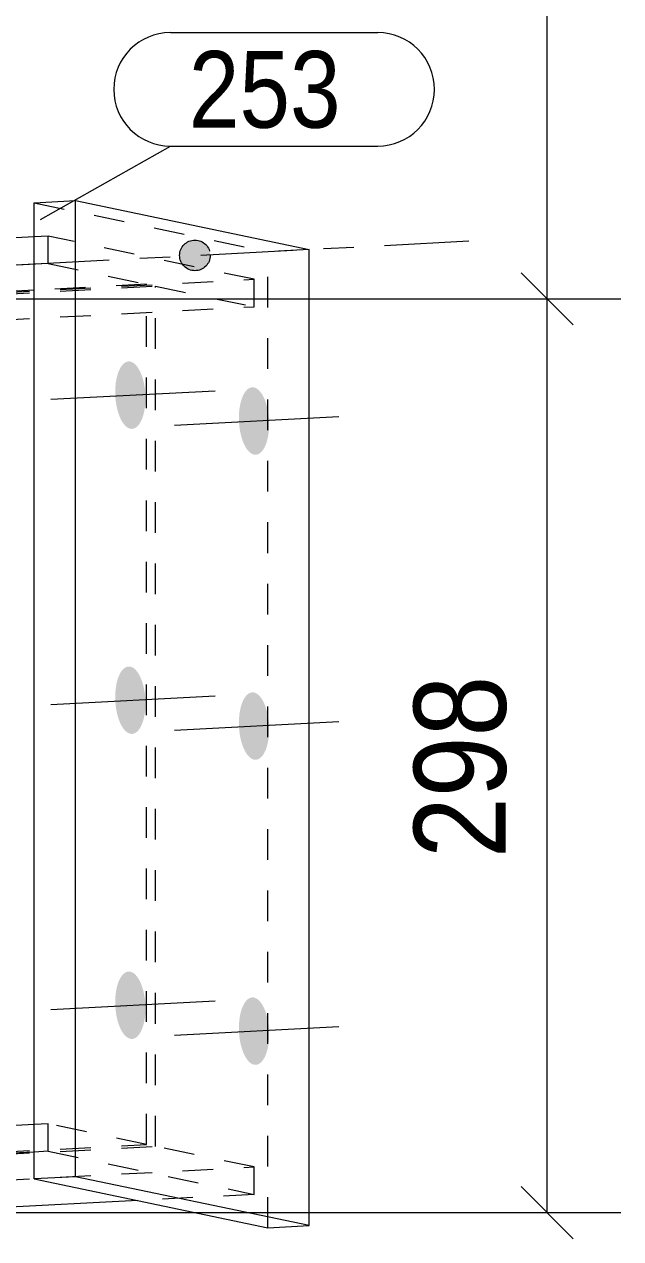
# Model space of a CAD drawing. Header units: millimetres. Extents: x 2 to 579, y 1 to 825.
# Drawn here: x 95.71 to 115.17, y 608.9 to 648.49 of the extents above; entities that cross this region are included whole.
import ezdxf

# ---------------------------------------------------------------- set-up
doc = ezdxf.new("R2010")
doc.units = ezdxf.units.MM
for name, pattern in [('XKITLINE00', [0]), ('XKITLINE01', [4, 1, -1, 1, -1]), ('XKITLINE03', [6, 3, -1, 1, -1])]:
    doc.linetypes.add(name, pattern=pattern)
for name, color, linetype, lineweight in [('Bolt', 3, 'Continuous', 0), ('Dimensions', 7, 'Continuous', 0), ('Part', 2, 'Continuous', 0), ('PartMark', 7, 'Continuous', 0)]:
    doc.layers.add(name, color=color, linetype=linetype, lineweight=lineweight)
doc.styles.add('ARIAL', font='ARIAL.TTF')

# ---------------------------------------------------------------- blocks, each defined once
blk = doc.blocks.new('*A73')
at = {"layer": 'Bolt'}
for points in [[(98.678, 636.433), (98.677, 636.486), (98.677, 636.54), (98.679, 636.593), (98.681, 636.646), (98.685, 636.699), (98.69, 636.75), (98.696, 636.801), (98.703, 636.851), (98.711, 636.9), (98.72, 636.947), (98.731, 636.993), (98.742, 637.038), (98.755, 637.081), (98.768, 637.123), (98.783, 637.163), (98.798, 637.201), (98.815, 637.237), (98.832, 637.271), (98.85, 637.304), (98.869, 637.333), (98.888, 637.361), (98.909, 637.386), (98.929, 637.409), (98.951, 637.43), (98.973, 637.448), (98.995, 637.464), (99.018, 637.477), (99.041, 637.487), (99.065, 637.495), (99.088, 637.5), (99.112, 637.503), (99.136, 637.503), (99.161, 637.5), (99.185, 637.495), (99.209, 637.487), (99.233, 637.476), (99.257, 637.463), (99.281, 637.447), (99.304, 637.429), (99.327, 637.408), (99.35, 637.385), (99.372, 637.36), (99.394, 637.332), (99.416, 637.302), (99.436, 637.27), (99.456, 637.236), (99.476, 637.199), (99.494, 637.161), (99.512, 637.121), (99.529, 637.08), (99.545, 637.036), (99.561, 636.991), (99.575, 636.945), (99.588, 636.897), (99.601, 636.849), (99.612, 636.799), (99.622, 636.748), (99.631, 636.696), (99.639, 636.644), (99.646, 636.591), (99.652, 636.538), (99.657, 636.484), (99.66, 636.43), (99.662, 636.376), (99.663, 636.322), (99.663, 636.269), (99.662, 636.215), (99.659, 636.163), (99.656, 636.11), (99.651, 636.059), (99.645, 636.008), (99.638, 635.958), (99.629, 635.909), (99.62, 635.862), (99.61, 635.816), (99.598, 635.771), (99.585, 635.728), (99.572, 635.686), (99.557, 635.646), (99.542, 635.608), (99.526, 635.572), (99.508, 635.538), (99.49, 635.505), (99.472, 635.476), (99.452, 635.448), (99.432, 635.422), (99.411, 635.399), (99.39, 635.379), (99.368, 635.361), (99.345, 635.345), (99.322, 635.332), (99.299, 635.322), (99.276, 635.314), (99.252, 635.309), (99.228, 635.306), (99.204, 635.306), (99.18, 635.309), (99.155, 635.314), (99.131, 635.322), (99.107, 635.333), (99.083, 635.346), (99.06, 635.362), (99.036, 635.38), (99.013, 635.4), (98.99, 635.424), (98.968, 635.449), (98.946, 635.477), (98.925, 635.507), (98.904, 635.539), (98.884, 635.573), (98.865, 635.61), (98.846, 635.648), (98.828, 635.688), (98.811, 635.729), (98.795, 635.773), (98.78, 635.818), (98.765, 635.864), (98.752, 635.912), (98.74, 635.96), (98.728, 636.01), (98.718, 636.061), (98.709, 636.113), (98.701, 636.165), (98.694, 636.218), (98.688, 636.271), (98.684, 636.325), (98.68, 636.379)], [(102.713, 635.589), (102.712, 635.643), (102.712, 635.696), (102.714, 635.75), (102.716, 635.803), (102.72, 635.855), (102.725, 635.906), (102.731, 635.957), (102.738, 636.007), (102.746, 636.056), (102.756, 636.103), (102.766, 636.149), (102.778, 636.194), (102.79, 636.238), (102.804, 636.279), (102.818, 636.319), (102.834, 636.357), (102.85, 636.393), (102.867, 636.428), (102.885, 636.46), (102.904, 636.49), (102.924, 636.517), (102.944, 636.543), (102.965, 636.566), (102.986, 636.586), (103.008, 636.604), (103.03, 636.62), (103.053, 636.633), (103.076, 636.643), (103.1, 636.651), (103.124, 636.657), (103.148, 636.659), (103.172, 636.659), (103.196, 636.656), (103.22, 636.651), (103.244, 636.643), (103.268, 636.632), (103.292, 636.619), (103.316, 636.604), (103.339, 636.585), (103.363, 636.565), (103.385, 636.542), (103.408, 636.516), (103.429, 636.488), (103.451, 636.458), (103.471, 636.426), (103.492, 636.392), (103.511, 636.356), (103.53, 636.317), (103.547, 636.277), (103.564, 636.236), (103.581, 636.192), (103.596, 636.147), (103.61, 636.101), (103.623, 636.054), (103.636, 636.005), (103.647, 635.955), (103.657, 635.904), (103.666, 635.853), (103.675, 635.8), (103.681, 635.747), (103.687, 635.694), (103.692, 635.64), (103.695, 635.586), (103.697, 635.532), (103.699, 635.479), (103.698, 635.425), (103.697, 635.372), (103.695, 635.319), (103.691, 635.266), (103.686, 635.215), (103.68, 635.164), (103.673, 635.114), (103.665, 635.066), (103.655, 635.018), (103.645, 634.972), (103.633, 634.927), (103.621, 634.884), (103.607, 634.842), (103.593, 634.802), (103.577, 634.764), (103.561, 634.728), (103.544, 634.694), (103.526, 634.662), (103.507, 634.632), (103.487, 634.604), (103.467, 634.579), (103.446, 634.556), (103.425, 634.535), (103.403, 634.517), (103.38, 634.501), (103.358, 634.488), (103.334, 634.478), (103.311, 634.47), (103.287, 634.465), (103.263, 634.462), (103.239, 634.462), (103.215, 634.465), (103.191, 634.47), (103.167, 634.478), (103.142, 634.489), (103.119, 634.502), (103.095, 634.518), (103.071, 634.536), (103.048, 634.557), (103.026, 634.58), (103.003, 634.605), (102.981, 634.633), (102.96, 634.663), (102.939, 634.695), (102.919, 634.729), (102.9, 634.766), (102.881, 634.804), (102.863, 634.844), (102.846, 634.886), (102.83, 634.929), (102.815, 634.974), (102.801, 635.02), (102.787, 635.068), (102.775, 635.116), (102.764, 635.166), (102.753, 635.217), (102.744, 635.269), (102.736, 635.321), (102.729, 635.374), (102.724, 635.427), (102.719, 635.481), (102.716, 635.535)], [(98.678, 626.488), (98.677, 626.542), (98.677, 626.595), (98.679, 626.649), (98.681, 626.702), (98.685, 626.754), (98.69, 626.805), (98.696, 626.856), (98.703, 626.906), (98.711, 626.955), (98.72, 627.002), (98.731, 627.048), (98.742, 627.093), (98.755, 627.137), (98.768, 627.178), (98.783, 627.218), (98.798, 627.256), (98.815, 627.292), (98.832, 627.327), (98.85, 627.359), (98.869, 627.389), (98.888, 627.416), (98.909, 627.442), (98.929, 627.465), (98.951, 627.485), (98.973, 627.503), (98.995, 627.519), (99.018, 627.532), (99.041, 627.542), (99.065, 627.55), (99.088, 627.556), (99.112, 627.558), (99.136, 627.558), (99.161, 627.555), (99.185, 627.55), (99.209, 627.542), (99.233, 627.531), (99.257, 627.518), (99.281, 627.503), (99.304, 627.484), (99.327, 627.464), (99.35, 627.441), (99.372, 627.415), (99.394, 627.387), (99.416, 627.357), (99.436, 627.325), (99.456, 627.291), (99.476, 627.255), (99.494, 627.216), (99.512, 627.176), (99.529, 627.135), (99.545, 627.091), (99.561, 627.046), (99.575, 627), (99.588, 626.953), (99.601, 626.904), (99.612, 626.854), (99.622, 626.803), (99.631, 626.752), (99.639, 626.699), (99.646, 626.646), (99.652, 626.593), (99.657, 626.539), (99.66, 626.485), (99.662, 626.431), (99.663, 626.378), (99.663, 626.324), (99.662, 626.271), (99.659, 626.218), (99.656, 626.165), (99.651, 626.114), (99.645, 626.063), (99.638, 626.013), (99.629, 625.965), (99.62, 625.917), (99.61, 625.871), (99.598, 625.826), (99.585, 625.783), (99.572, 625.741), (99.557, 625.701), (99.542, 625.663), (99.526, 625.627), (99.508, 625.593), (99.49, 625.561), (99.472, 625.531), (99.452, 625.503), (99.432, 625.478), (99.411, 625.455), (99.39, 625.434), (99.368, 625.416), (99.345, 625.4), (99.322, 625.387), (99.299, 625.377), (99.276, 625.369), (99.252, 625.364), (99.228, 625.361), (99.204, 625.361), (99.18, 625.364), (99.155, 625.369), (99.131, 625.377), (99.107, 625.388), (99.083, 625.401), (99.06, 625.417), (99.036, 625.435), (99.013, 625.456), (98.99, 625.479), (98.968, 625.504), (98.946, 625.532), (98.925, 625.562), (98.904, 625.594), (98.884, 625.628), (98.865, 625.665), (98.846, 625.703), (98.828, 625.743), (98.811, 625.785), (98.795, 625.828), (98.78, 625.873), (98.765, 625.919), (98.752, 625.967), (98.74, 626.015), (98.728, 626.065), (98.718, 626.116), (98.709, 626.168), (98.701, 626.22), (98.694, 626.273), (98.688, 626.326), (98.684, 626.38), (98.68, 626.434)], [(102.713, 625.644), (102.712, 625.698), (102.712, 625.751), (102.714, 625.805), (102.716, 625.858), (102.72, 625.91), (102.725, 625.962), (102.731, 626.012), (102.738, 626.062), (102.746, 626.111), (102.756, 626.158), (102.766, 626.205), (102.778, 626.249), (102.79, 626.293), (102.804, 626.334), (102.818, 626.374), (102.834, 626.412), (102.85, 626.449), (102.867, 626.483), (102.885, 626.515), (102.904, 626.545), (102.924, 626.572), (102.944, 626.598), (102.965, 626.621), (102.986, 626.641), (103.008, 626.659), (103.03, 626.675), (103.053, 626.688), (103.076, 626.699), (103.1, 626.706), (103.124, 626.712), (103.148, 626.714), (103.172, 626.714), (103.196, 626.712), (103.22, 626.706), (103.244, 626.698), (103.268, 626.688), (103.292, 626.674), (103.316, 626.659), (103.339, 626.641), (103.363, 626.62), (103.385, 626.597), (103.408, 626.571), (103.429, 626.543), (103.451, 626.513), (103.471, 626.481), (103.492, 626.447), (103.511, 626.411), (103.53, 626.373), (103.547, 626.333), (103.564, 626.291), (103.581, 626.247), (103.596, 626.203), (103.61, 626.156), (103.623, 626.109), (103.636, 626.06), (103.647, 626.01), (103.657, 625.959), (103.666, 625.908), (103.675, 625.855), (103.681, 625.802), (103.687, 625.749), (103.692, 625.695), (103.695, 625.642), (103.697, 625.588), (103.699, 625.534), (103.698, 625.48), (103.697, 625.427), (103.695, 625.374), (103.691, 625.322), (103.686, 625.27), (103.68, 625.219), (103.673, 625.169), (103.665, 625.121), (103.655, 625.073), (103.645, 625.027), (103.633, 624.982), (103.621, 624.939), (103.607, 624.897), (103.593, 624.857), (103.577, 624.819), (103.561, 624.783), (103.544, 624.749), (103.526, 624.717), (103.507, 624.687), (103.487, 624.659), (103.467, 624.634), (103.446, 624.611), (103.425, 624.59), (103.403, 624.572), (103.38, 624.556), (103.358, 624.543), (103.334, 624.533), (103.311, 624.525), (103.287, 624.52), (103.263, 624.517), (103.239, 624.517), (103.215, 624.52), (103.191, 624.525), (103.167, 624.533), (103.142, 624.544), (103.119, 624.557), (103.095, 624.573), (103.071, 624.591), (103.048, 624.612), (103.026, 624.635), (103.003, 624.66), (102.981, 624.688), (102.96, 624.718), (102.939, 624.75), (102.919, 624.785), (102.9, 624.821), (102.881, 624.859), (102.863, 624.899), (102.846, 624.941), (102.83, 624.984), (102.815, 625.029), (102.801, 625.075), (102.787, 625.123), (102.775, 625.172), (102.764, 625.221), (102.753, 625.272), (102.744, 625.324), (102.736, 625.376), (102.729, 625.429), (102.724, 625.482), (102.719, 625.536), (102.716, 625.59)], [(98.678, 616.543), (98.677, 616.597), (98.677, 616.65), (98.679, 616.704), (98.681, 616.757), (98.685, 616.809), (98.69, 616.861), (98.696, 616.911), (98.703, 616.961), (98.711, 617.01), (98.72, 617.057), (98.731, 617.104), (98.742, 617.148), (98.755, 617.192), (98.768, 617.233), (98.783, 617.273), (98.798, 617.311), (98.815, 617.348), (98.832, 617.382), (98.85, 617.414), (98.869, 617.444), (98.888, 617.471), (98.909, 617.497), (98.929, 617.52), (98.951, 617.54), (98.973, 617.558), (98.995, 617.574), (99.018, 617.587), (99.041, 617.598), (99.065, 617.605), (99.088, 617.611), (99.112, 617.613), (99.136, 617.613), (99.161, 617.611), (99.185, 617.605), (99.209, 617.597), (99.233, 617.587), (99.257, 617.573), (99.281, 617.558), (99.304, 617.54), (99.327, 617.519), (99.35, 617.496), (99.372, 617.47), (99.394, 617.442), (99.416, 617.412), (99.436, 617.38), (99.456, 617.346), (99.476, 617.31), (99.494, 617.272), (99.512, 617.232), (99.529, 617.19), (99.545, 617.147), (99.561, 617.102), (99.575, 617.055), (99.588, 617.008), (99.601, 616.959), (99.612, 616.909), (99.622, 616.858), (99.631, 616.807), (99.639, 616.754), (99.646, 616.701), (99.652, 616.648), (99.657, 616.594), (99.66, 616.541), (99.662, 616.487), (99.663, 616.433), (99.663, 616.379), (99.662, 616.326), (99.659, 616.273), (99.656, 616.221), (99.651, 616.169), (99.645, 616.118), (99.638, 616.068), (99.629, 616.02), (99.62, 615.972), (99.61, 615.926), (99.598, 615.881), (99.585, 615.838), (99.572, 615.796), (99.557, 615.756), (99.542, 615.718), (99.526, 615.682), (99.508, 615.648), (99.49, 615.616), (99.472, 615.586), (99.452, 615.558), (99.432, 615.533), (99.411, 615.51), (99.39, 615.489), (99.368, 615.471), (99.345, 615.456), (99.322, 615.442), (99.299, 615.432), (99.276, 615.424), (99.252, 615.419), (99.228, 615.416), (99.204, 615.416), (99.18, 615.419), (99.155, 615.424), (99.131, 615.432), (99.107, 615.443), (99.083, 615.456), (99.06, 615.472), (99.036, 615.49), (99.013, 615.511), (98.99, 615.534), (98.968, 615.559), (98.946, 615.587), (98.925, 615.617), (98.904, 615.649), (98.884, 615.684), (98.865, 615.72), (98.846, 615.758), (98.828, 615.798), (98.811, 615.84), (98.795, 615.883), (98.78, 615.928), (98.765, 615.974), (98.752, 616.022), (98.74, 616.071), (98.728, 616.12), (98.718, 616.171), (98.709, 616.223), (98.701, 616.275), (98.694, 616.328), (98.688, 616.381), (98.684, 616.435), (98.68, 616.489)], [(102.713, 615.699), (102.712, 615.753), (102.712, 615.807), (102.714, 615.86), (102.716, 615.913), (102.72, 615.965), (102.725, 616.017), (102.731, 616.068), (102.738, 616.117), (102.746, 616.166), (102.756, 616.214), (102.766, 616.26), (102.778, 616.305), (102.79, 616.348), (102.804, 616.39), (102.818, 616.429), (102.834, 616.468), (102.85, 616.504), (102.867, 616.538), (102.885, 616.57), (102.904, 616.6), (102.924, 616.628), (102.944, 616.653), (102.965, 616.676), (102.986, 616.697), (103.008, 616.715), (103.03, 616.73), (103.053, 616.743), (103.076, 616.754), (103.1, 616.762), (103.124, 616.767), (103.148, 616.769), (103.172, 616.769), (103.196, 616.767), (103.22, 616.761), (103.244, 616.753), (103.268, 616.743), (103.292, 616.73), (103.316, 616.714), (103.339, 616.696), (103.363, 616.675), (103.385, 616.652), (103.408, 616.626), (103.429, 616.599), (103.451, 616.569), (103.471, 616.536), (103.492, 616.502), (103.511, 616.466), (103.53, 616.428), (103.547, 616.388), (103.564, 616.346), (103.581, 616.303), (103.596, 616.258), (103.61, 616.212), (103.623, 616.164), (103.636, 616.115), (103.647, 616.065), (103.657, 616.014), (103.666, 615.963), (103.675, 615.911), (103.681, 615.858), (103.687, 615.804), (103.692, 615.751), (103.695, 615.697), (103.697, 615.643), (103.699, 615.589), (103.698, 615.535), (103.697, 615.482), (103.695, 615.429), (103.691, 615.377), (103.686, 615.325), (103.68, 615.274), (103.673, 615.225), (103.665, 615.176), (103.655, 615.128), (103.645, 615.082), (103.633, 615.037), (103.621, 614.994), (103.607, 614.952), (103.593, 614.912), (103.577, 614.874), (103.561, 614.838), (103.544, 614.804), (103.526, 614.772), (103.507, 614.742), (103.487, 614.714), (103.467, 614.689), (103.446, 614.666), (103.425, 614.645), (103.403, 614.627), (103.38, 614.612), (103.358, 614.599), (103.334, 614.588), (103.311, 614.58), (103.287, 614.575), (103.263, 614.572), (103.239, 614.573), (103.215, 614.575), (103.191, 614.581), (103.167, 614.589), (103.142, 614.599), (103.119, 614.612), (103.095, 614.628), (103.071, 614.646), (103.048, 614.667), (103.026, 614.69), (103.003, 614.716), (102.981, 614.743), (102.96, 614.773), (102.939, 614.805), (102.919, 614.84), (102.9, 614.876), (102.881, 614.914), (102.863, 614.954), (102.846, 614.996), (102.83, 615.039), (102.815, 615.084), (102.801, 615.13), (102.787, 615.178), (102.775, 615.227), (102.764, 615.277), (102.753, 615.327), (102.744, 615.379), (102.736, 615.431), (102.729, 615.484), (102.724, 615.538), (102.719, 615.591), (102.716, 615.645)]]:
    blk.add_hatch(color=3, dxfattribs=at).paths.add_polyline_path(points, flags=17)
at = {"layer": 'Bolt', "color": 3, "linetype": 'XKITLINE00', "lineweight": 0}
for p, q in [((96.578, 636.268), (101.941, 636.55)), ((100.613, 635.424), (105.976, 635.706)), ((96.578, 626.323), (101.941, 626.605)), ((100.613, 625.479), (105.976, 625.762)), ((96.578, 616.378), (101.941, 616.661)), ((100.613, 615.535), (105.976, 615.817))]:
    blk.add_line(p, q, dxfattribs=at)
blk = doc.blocks.new('*A86')
at = {"layer": 'Part'}
for points in [[(101.253, 640.46), (101.228, 640.462), (101.204, 640.465), (101.18, 640.469), (101.156, 640.475), (101.132, 640.481), (101.109, 640.489), (101.086, 640.498), (101.063, 640.508), (101.041, 640.519), (101.02, 640.531), (100.999, 640.544), (100.979, 640.558), (100.96, 640.573), (100.941, 640.589), (100.924, 640.606), (100.907, 640.624), (100.891, 640.642), (100.876, 640.662), (100.861, 640.682), (100.848, 640.703), (100.836, 640.724), (100.825, 640.746), (100.815, 640.768), (100.806, 640.791), (100.799, 640.815), (100.792, 640.838), (100.787, 640.862), (100.783, 640.886), (100.78, 640.911), (100.778, 640.935), (100.777, 640.96), (100.778, 640.984), (100.78, 641.009), (100.783, 641.033), (100.787, 641.057), (100.792, 641.081), (100.799, 641.105), (100.806, 641.128), (100.815, 641.151), (100.825, 641.173), (100.836, 641.195), (100.848, 641.217), (100.861, 641.237), (100.876, 641.258), (100.891, 641.277), (100.907, 641.295), (100.924, 641.313), (100.941, 641.33), (100.96, 641.346), (100.979, 641.361), (100.999, 641.375), (101.02, 641.389), (101.041, 641.401), (101.063, 641.412), (101.086, 641.422), (101.109, 641.43), (101.132, 641.438), (101.156, 641.445), (101.18, 641.45), (101.204, 641.454), (101.228, 641.457), (101.253, 641.459), (101.277, 641.46), (101.302, 641.459), (101.326, 641.457), (101.351, 641.454), (101.375, 641.45), (101.399, 641.445), (101.422, 641.438), (101.446, 641.43), (101.469, 641.422), (101.491, 641.412), (101.513, 641.401), (101.534, 641.389), (101.555, 641.375), (101.575, 641.361), (101.594, 641.346), (101.613, 641.33), (101.631, 641.313), (101.648, 641.295), (101.664, 641.277), (101.679, 641.258), (101.693, 641.237), (101.706, 641.217), (101.718, 641.195), (101.729, 641.173), (101.739, 641.151), (101.748, 641.128), (101.756, 641.105), (101.762, 641.081), (101.768, 641.057), (101.772, 641.033), (101.775, 641.009), (101.777, 640.984), (101.777, 640.96), (101.777, 640.935), (101.775, 640.911), (101.772, 640.886), (101.768, 640.862), (101.762, 640.838), (101.756, 640.815), (101.748, 640.791), (101.739, 640.768), (101.729, 640.746), (101.718, 640.724), (101.706, 640.703), (101.693, 640.682), (101.679, 640.662), (101.664, 640.642), (101.648, 640.624), (101.631, 640.606), (101.613, 640.589), (101.594, 640.573), (101.575, 640.558), (101.555, 640.544), (101.534, 640.531), (101.513, 640.519), (101.491, 640.508), (101.469, 640.498), (101.446, 640.489), (101.422, 640.481), (101.399, 640.475), (101.375, 640.469), (101.351, 640.465), (101.326, 640.462), (101.302, 640.46), (101.277, 640.46)], [(74.437, 639.049), (74.413, 639.051), (74.388, 639.054), (74.364, 639.058), (74.34, 639.064), (74.316, 639.07), (74.293, 639.078), (74.27, 639.087), (74.248, 639.097), (74.226, 639.108), (74.205, 639.12), (74.184, 639.133), (74.164, 639.147), (74.144, 639.162), (74.126, 639.178), (74.108, 639.195), (74.091, 639.213), (74.075, 639.232), (74.06, 639.251), (74.046, 639.271), (74.033, 639.292), (74.021, 639.313), (74.01, 639.335), (74, 639.357), (73.991, 639.38), (73.983, 639.404), (73.977, 639.427), (73.971, 639.451), (73.967, 639.475), (73.964, 639.5), (73.962, 639.524), (73.962, 639.549), (73.962, 639.573), (73.964, 639.598), (73.967, 639.622), (73.971, 639.646), (73.977, 639.67), (73.983, 639.694), (73.991, 639.717), (74, 639.74), (74.01, 639.763), (74.021, 639.784), (74.033, 639.806), (74.046, 639.827), (74.06, 639.847), (74.075, 639.866), (74.091, 639.885), (74.108, 639.902), (74.126, 639.919), (74.144, 639.935), (74.164, 639.95), (74.184, 639.964), (74.205, 639.978), (74.226, 639.99), (74.248, 640.001), (74.27, 640.011), (74.293, 640.02), (74.316, 640.027), (74.34, 640.034), (74.364, 640.039), (74.388, 640.043), (74.413, 640.046), (74.437, 640.048), (74.462, 640.049), (74.486, 640.048), (74.511, 640.046), (74.535, 640.043), (74.559, 640.039), (74.583, 640.034), (74.607, 640.027), (74.63, 640.02), (74.653, 640.011), (74.675, 640.001), (74.697, 639.99), (74.719, 639.978), (74.739, 639.964), (74.759, 639.95), (74.779, 639.935), (74.797, 639.919), (74.815, 639.902), (74.832, 639.885), (74.848, 639.866), (74.863, 639.847), (74.877, 639.827), (74.89, 639.806), (74.903, 639.784), (74.914, 639.763), (74.924, 639.74), (74.932, 639.717), (74.94, 639.694), (74.947, 639.67), (74.952, 639.646), (74.956, 639.622), (74.959, 639.598), (74.961, 639.573), (74.962, 639.549), (74.961, 639.524), (74.959, 639.5), (74.956, 639.475), (74.952, 639.451), (74.947, 639.427), (74.94, 639.404), (74.932, 639.38), (74.924, 639.357), (74.914, 639.335), (74.903, 639.313), (74.89, 639.292), (74.877, 639.271), (74.863, 639.251), (74.848, 639.232), (74.832, 639.213), (74.815, 639.195), (74.797, 639.178), (74.779, 639.162), (74.759, 639.147), (74.739, 639.133), (74.719, 639.12), (74.697, 639.108), (74.675, 639.097), (74.653, 639.087), (74.63, 639.078), (74.607, 639.07), (74.583, 639.064), (74.559, 639.058), (74.535, 639.054), (74.511, 639.051), (74.486, 639.049), (74.462, 639.049)]]:
    blk.add_hatch(color=1, dxfattribs=at).paths.add_polyline_path(points, flags=17)
at = {"layer": 'Part', "color": 1, "linetype": 'XKITLINE03', "lineweight": 0}
blk.add_line((65.523, 639.078), (110.216, 641.43), dxfattribs=at)
at = {"layer": 'Part', "color": 2, "linetype": 'XKITLINE00', "lineweight": 0}
for p, q in [((96.036, 641.564), (85.462, 641.008)), ((96.036, 640.669), (85.462, 640.113)), ((96.036, 639.827), (85.462, 639.271)), ((96.036, 612.625), (85.462, 612.068)), ((96.036, 611.73), (85.462, 611.173)), ((99.41, 610.147), (85.462, 609.413))]:
    blk.add_line(p, q, dxfattribs=at)
at = {"layer": 'Part', "color": 7, "linetype": 'XKITLINE01', "lineweight": 0}
for p, q in [((96.484, 641.588), (96.036, 641.564)), ((96.484, 640.693), (96.484, 641.588)), ((103.21, 640.181), (96.484, 641.588)), ((85.462, 641.008), (74.912, 640.453)), ((96.484, 640.693), (96.036, 640.669)), ((96.484, 640.693), (99.701, 640.02)), ((74.912, 640.453), (74.912, 608.858)), ((74.912, 638.692), (103.21, 640.181)), ((85.462, 640.113), (74.912, 639.558)), ((74.912, 638.639), (99.993, 639.959)), ((99.701, 640.02), (96.036, 639.827)), ((99.701, 611.975), (99.701, 640.02)), ((99.993, 639.959), (103.21, 639.286)), ((99.993, 611.914), (99.993, 639.959)), ((103.21, 639.286), (103.21, 640.181)), ((74.912, 637.797), (103.21, 639.286)), ((85.462, 639.271), (74.912, 638.716)), ((96.484, 612.648), (96.036, 612.625)), ((96.484, 611.753), (96.484, 612.648)), ((99.701, 611.975), (96.484, 612.648)), ((85.462, 612.068), (74.912, 611.513)), ((74.912, 610.671), (99.701, 611.975)), ((74.912, 610.595), (99.993, 611.914)), ((96.484, 611.753), (96.036, 611.73)), ((96.484, 611.753), (103.21, 610.347)), ((103.21, 611.242), (99.993, 611.914)), ((74.912, 609.753), (103.21, 611.242)), ((85.462, 611.173), (74.912, 610.618)), ((103.21, 610.347), (103.21, 611.242)), ((103.21, 610.347), (99.41, 610.147)), ((85.462, 609.413), (74.912, 608.858))]:
    blk.add_line(p, q, dxfattribs=at)
at = {"layer": 'Part', "color": 1, "linetype": 'XKITLINE03', "lineweight": 0}
for centre in [(101.277, 640.96), (74.462, 639.549)]:
    blk.add_circle(centre, 0.5, dxfattribs=at)
blk = doc.blocks.new('*A99')
at = {"layer": 'Part', "color": 2, "linetype": 'XKITLINE00', "lineweight": 0}
for p, q in [((96.036, 642.676), (97.377, 642.746)), ((96.036, 610.852), (96.036, 642.676)), ((97.377, 610.923), (97.377, 642.746)), ((97.377, 642.746), (104.999, 641.152)), ((104.999, 609.329), (104.999, 641.152)), ((97.377, 610.923), (96.036, 610.852)), ((104.999, 609.329), (97.377, 610.923)), ((96.036, 610.852), (103.658, 609.258)), ((103.658, 609.258), (104.999, 609.329))]:
    blk.add_line(p, q, dxfattribs=at)
at = {"layer": 'Part', "color": 7, "linetype": 'XKITLINE01', "lineweight": 0}
for p in [(96.036, 642.676), (104.999, 641.152), (103.658, 609.258)]:
    blk.add_line(p, (103.658, 641.082), dxfattribs=at)
blk = doc.blocks.new('*A275')
at = {"layer": 'Dimensions', "color": 7, "linetype": 'XKITLINE00', "lineweight": 0}
for p, q in [((111.921, 640.397), (113.618, 638.7)), ((75.462, 639.549), (115.169, 639.549)), ((112.769, 609.754), (112.769, 639.549)), ((111.921, 610.603), (113.618, 608.905)), ((75.934, 609.754), (115.169, 609.754))]:
    blk.add_line(p, q, dxfattribs=at)
at = {"layer": 'Dimensions', "color": 3}
for p in [(112.769, 639.549), (112.769, 609.754)]:
    blk.add_point(p, dxfattribs=at)
at = {"layer": 'Dimensions', "color": 3, "style": 'ARIAL', "width": 0.85}
blk.add_text('298', height=3, rotation=90.0002, dxfattribs=at).set_placement((111.419, 621.314))
blk = doc.blocks.new('*A276')
at = {"layer": 'Dimensions', "color": 7, "linetype": 'XKITLINE00', "lineweight": 0}
for p, q in [((112.769, 639.549), (112.769, 681.499)), ((111.921, 640.397), (113.618, 638.7)), ((75.462, 639.549), (115.169, 639.549))]:
    blk.add_line(p, q, dxfattribs=at)
at = {"layer": 'Dimensions', "color": 3}
blk.add_point((112.769, 639.549), dxfattribs=at)
blk = doc.blocks.new('*A286')
at = {"layer": 'PartMark', "color": 7, "linetype": 'XKITLINE00', "lineweight": 0}
for p, q in [((100.478, 648.223), (107.241, 648.223)), ((96.235, 642.13), (100.478, 644.523)), ((100.478, 644.523), (107.241, 644.523))]:
    blk.add_line(p, q, dxfattribs=at)
for centre, start, end in [((100.478, 646.373), 90, 270), ((107.241, 646.373), 270, 90)]:
    blk.add_arc(centre, 1.85, start, end, dxfattribs=at)
at = {"layer": 'PartMark', "color": 3, "style": 'ARIAL', "width": 0.85}
blk.add_text('253', height=2.5, dxfattribs=at).set_placement((101.078, 645.123))

msp = doc.modelspace()

# ---------------------------------------------------------------- block references
at = {"lineweight": 0}
for name in ['*A276', '*A286', '*A99', '*A86', '*A275', '*A73']:
    msp.add_blockref(name, (0, 0), dxfattribs=at)

doc.saveas('drawing.dxf')
